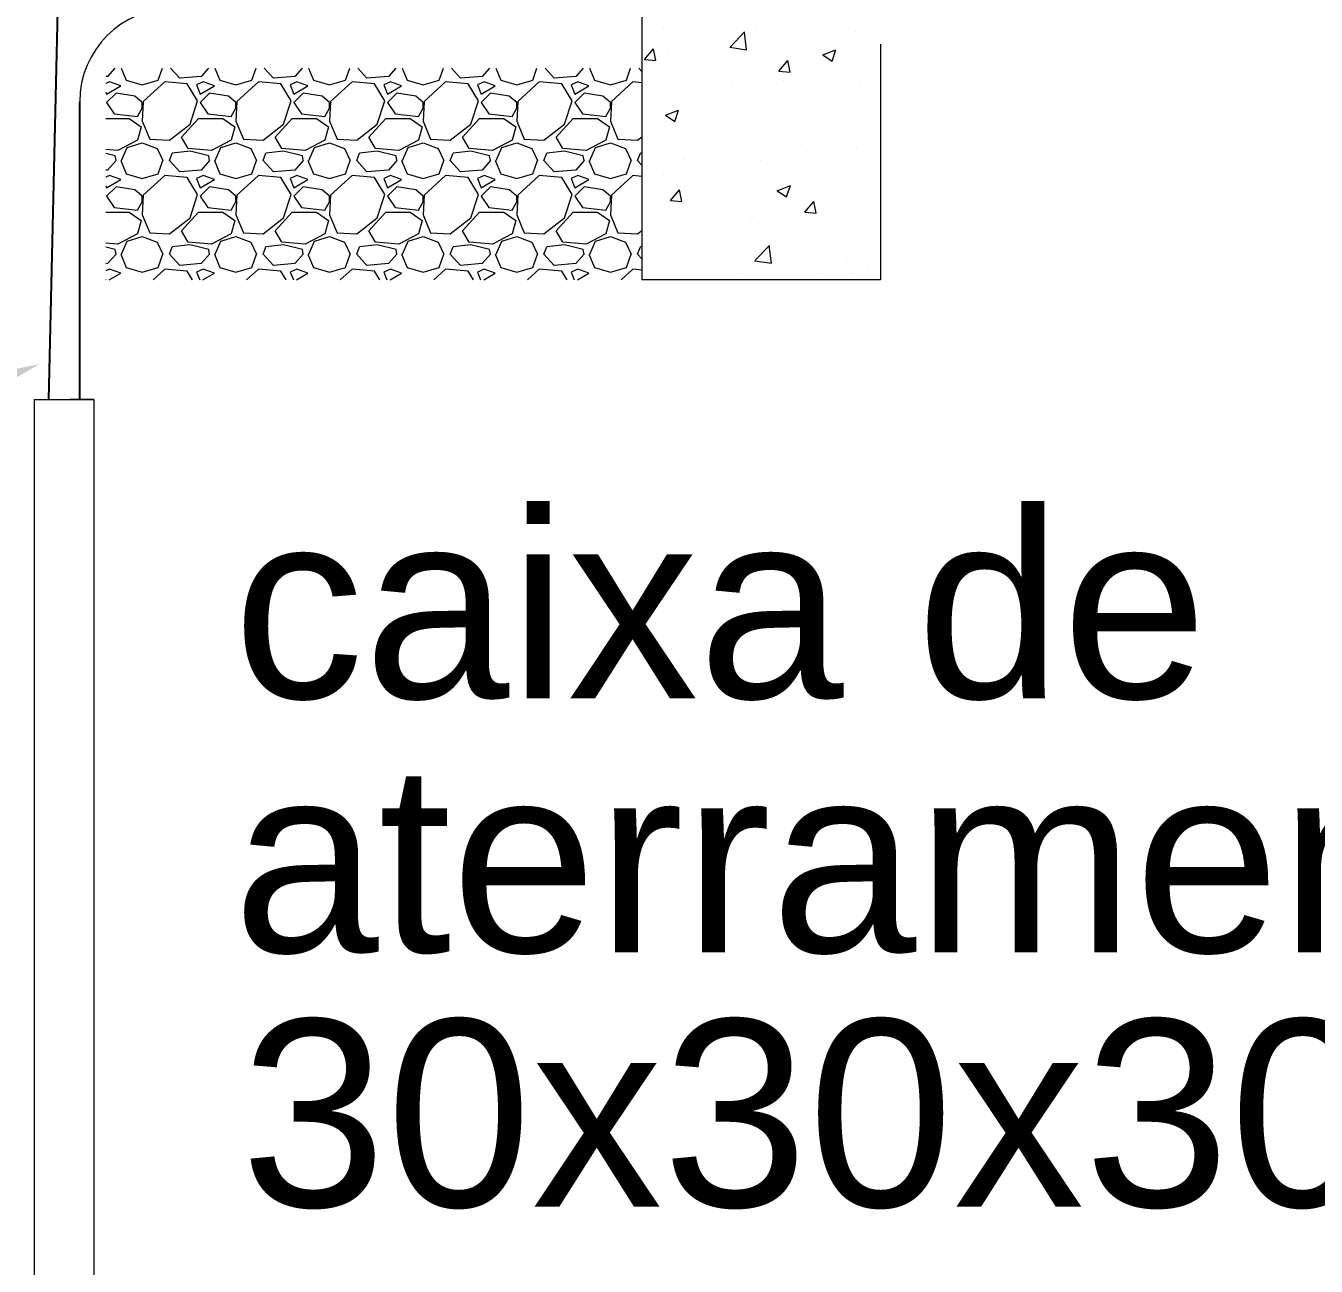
# Model space of a CAD drawing. Header units: millimetres. Extents: x 108055 to 152758, y 4876 to 37034.
# Drawn here: x 135981 to 136532, y 9231 to 9760 of the extents above; entities that cross this region are included whole.
import ezdxf

# ---------------------------------------------------------------- set-up
doc = ezdxf.new("R2010")
doc.units = ezdxf.units.MM
doc.header["$LTSCALE"] = 200
doc.linetypes.add('DASHED', pattern=[0.75, 0.5, -0.25])
for name, color, linetype, lineweight in [('arquitetonico', 7, 'Continuous', 9), ('simbologia', 2, 'Continuous', 9), ('Textos', 9, 'Continuous', 9)]:
    doc.layers.add(name, color=color, linetype=linetype, lineweight=lineweight)
doc.layers.add('Hachura', color=9, linetype='Continuous')
doc.styles.add('style1', font='arial.ttf')

msp = doc.modelspace()

# ---------------------------------------------------------------- linework, layer by layer
at = {"layer": 'arquitetonico'}
for p, q in [((136243.97, 10034.66), (136243.97, 9651.46)), ((136345.81, 9752), (136345.81, 9651.46)), ((136345.81, 9651.46), (136243.97, 9651.46))]:
    msp.add_line(p, q, dxfattribs=at)
msp.add_solid([(135918.44, 9575.5), (135909.15, 9599.93), (135987.07, 9615.57)], dxfattribs=at)
at = {"layer": 'Hachura'}
for p, q in [((135999.11, 9961.36), (135991, 9600.47)), ((136004.24, 9600.47), (136004.24, 9727.47))]:
    msp.add_line(p, q, dxfattribs=at)
at = {"layer": 'Hachura', "linetype": 'Continuous', "lineweight": 5, "ltscale": 50}
for p, q in [((136253.28, 9759.1), (136253.28, 9759.1)), ((136281.6, 9750.76), (136287.82, 9757.24)), ((136288.63, 9749.59), (136287.75, 9757.17)), ((136292.39, 9759.12), (136292.39, 9759.12)), ((136335.02, 9757.32), (136335.02, 9757.32)), ((136285.19, 9753.93), (136285.19, 9753.93)), ((136296.58, 9755.41), (136296.58, 9755.41)), ((136245.12, 9745.45), (136248.97, 9750.04)), ((136249.89, 9745.03), (136248.97, 9750.03)), ((136255.1, 9749.42), (136255.1, 9749.42)), ((136281.53, 9750.69), (136288.63, 9749.59)), ((136321.16, 9747.44), (136326.75, 9749.59)), ((136321.16, 9747.44), (136325.13, 9744.76)), ((136325.13, 9744.76), (136326.75, 9749.59)), ((136019.25, 9741.74), (136016.13, 9738.28)), ((136021.95, 9741.74), (136024.12, 9736.68)), ((136037.7, 9736.68), (136039.51, 9741.74)), ((136046.88, 9737.48), (136042.97, 9741.74)), ((136059.19, 9741.74), (136056.07, 9738.28)), ((136061.89, 9741.74), (136064.06, 9736.68)), ((136077.63, 9736.68), (136079.44, 9741.74)), ((136086.82, 9737.48), (136082.91, 9741.74)), ((136099.13, 9741.74), (136096.01, 9738.28)), ((136101.82, 9741.74), (136103.99, 9736.68)), ((136117.57, 9736.68), (136119.38, 9741.74)), ((136126.76, 9737.48), (136122.85, 9741.74)), ((136139.06, 9741.74), (136135.94, 9738.28)), ((136141.76, 9741.74), (136143.93, 9736.68)), ((136157.51, 9736.68), (136159.32, 9741.74)), ((136166.69, 9737.48), (136162.78, 9741.74)), ((136179, 9741.74), (136175.88, 9738.28)), ((136181.69, 9741.74), (136183.86, 9736.68)), ((136197.44, 9736.68), (136199.25, 9741.74)), ((136206.63, 9737.48), (136202.72, 9741.74)), ((136218.93, 9741.74), (136215.81, 9738.28)), ((136221.63, 9741.74), (136223.8, 9736.68)), ((136237.38, 9736.68), (136239.19, 9741.74)), ((136243.97, 9740.31), (136242.65, 9741.74)), ((136245.12, 9745.45), (136249.9, 9745.03)), ((136302.41, 9740.44), (136306.26, 9745.02)), ((136302.41, 9740.44), (136307.18, 9740.02)), ((136307.18, 9740.01), (136306.26, 9745.02)), ((136332.96, 9740.85), (136332.96, 9740.85)), ((136016.13, 9738.28), (136015.38, 9738.21)), ((136016.93, 9735.88), (136015.38, 9735.22)), ((136021.72, 9734.28), (136016.93, 9735.88)), ((136024.12, 9736.68), (136030.91, 9734.68)), ((136030.91, 9734.68), (136037.7, 9736.68)), ((136040.49, 9735.88), (136031.31, 9727.5)), ((136050.08, 9735.08), (136040.49, 9735.88)), ((136056.07, 9738.28), (136046.88, 9737.48)), ((136054.47, 9727.89), (136050.08, 9735.08)), ((136056.87, 9735.88), (136054.07, 9734.68)), ((136061.66, 9734.28), (136056.87, 9735.88)), ((136064.06, 9736.68), (136070.85, 9734.68)), ((136070.85, 9734.68), (136077.63, 9736.68)), ((136080.43, 9735.88), (136071.24, 9727.5)), ((136090.01, 9735.08), (136080.43, 9735.88)), ((136096.01, 9738.28), (136086.82, 9737.48)), ((136094.41, 9727.89), (136090.01, 9735.08)), ((136096.8, 9735.88), (136094.01, 9734.68)), ((136101.6, 9734.28), (136096.8, 9735.88)), ((136103.99, 9736.68), (136110.78, 9734.68)), ((136110.78, 9734.68), (136117.57, 9736.68)), ((136120.37, 9735.88), (136111.18, 9727.5)), ((136129.95, 9735.08), (136120.37, 9735.88)), ((136135.94, 9738.28), (136126.76, 9737.48)), ((136134.34, 9727.89), (136129.95, 9735.08)), ((136136.74, 9735.88), (136133.94, 9734.68)), ((136141.53, 9734.28), (136136.74, 9735.88)), ((136143.93, 9736.68), (136150.72, 9734.68)), ((136150.72, 9734.68), (136157.51, 9736.68)), ((136160.3, 9735.88), (136151.12, 9727.5)), ((136169.89, 9735.08), (136160.3, 9735.88)), ((136175.88, 9738.28), (136166.69, 9737.48)), ((136174.28, 9727.89), (136169.89, 9735.08)), ((136176.68, 9735.88), (136173.88, 9734.68)), ((136181.47, 9734.28), (136176.68, 9735.88)), ((136183.86, 9736.68), (136190.65, 9734.68)), ((136190.65, 9734.68), (136197.44, 9736.68)), ((136200.24, 9735.88), (136191.05, 9727.5)), ((136209.82, 9735.08), (136200.24, 9735.88)), ((136215.81, 9738.28), (136206.63, 9737.48)), ((136214.22, 9727.89), (136209.82, 9735.08)), ((136216.61, 9735.88), (136213.82, 9734.68)), ((136221.4, 9734.28), (136216.61, 9735.88)), ((136223.8, 9736.68), (136230.59, 9734.68)), ((136230.59, 9734.68), (136237.38, 9736.68)), ((136240.17, 9735.88), (136230.99, 9727.5)), ((136243.97, 9735.56), (136240.17, 9735.88)), ((136302.71, 9736.87), (136302.71, 9736.87)), ((136304.33, 9736.4), (136304.33, 9736.4)), ((136015.38, 9731.57), (136015.73, 9730.69)), ((136015.73, 9730.69), (136021.72, 9734.28)), ((136019.73, 9731.09), (136015.73, 9727.1)), ((136027.71, 9729.89), (136019.73, 9731.09)), ((136030.91, 9727.1), (136027.71, 9729.89)), ((136054.07, 9734.68), (136055.67, 9730.69)), ((136055.67, 9730.69), (136061.66, 9734.28)), ((136059.66, 9731.09), (136055.67, 9727.1)), ((136067.65, 9729.89), (136059.66, 9731.09)), ((136070.85, 9727.1), (136067.65, 9729.89)), ((136094.01, 9734.68), (136095.61, 9730.69)), ((136095.61, 9730.69), (136101.6, 9734.28)), ((136099.6, 9731.09), (136095.61, 9727.1)), ((136107.59, 9729.89), (136099.6, 9731.09)), ((136110.78, 9727.1), (136107.59, 9729.89)), ((136133.94, 9734.68), (136135.54, 9730.69)), ((136135.54, 9730.69), (136141.53, 9734.28)), ((136139.54, 9731.09), (136135.54, 9727.1)), ((136147.52, 9729.89), (136139.54, 9731.09)), ((136150.72, 9727.1), (136147.52, 9729.89)), ((136173.88, 9734.68), (136175.48, 9730.69)), ((136175.48, 9730.69), (136181.47, 9734.28)), ((136179.47, 9731.09), (136175.48, 9727.1)), ((136187.46, 9729.89), (136179.47, 9731.09)), ((136190.65, 9727.1), (136187.46, 9729.89)), ((136213.82, 9734.68), (136215.41, 9730.69)), ((136215.41, 9730.69), (136221.4, 9734.28)), ((136219.41, 9731.09), (136215.41, 9727.1)), ((136227.39, 9729.89), (136219.41, 9731.09)), ((136230.59, 9727.1), (136227.39, 9729.89)), ((136282.72, 9734.23), (136282.72, 9734.23)), ((136336.62, 9734.44), (136336.62, 9734.44)), ((136015.73, 9727.1), (136018.93, 9722.3)), ((136028.91, 9721.11), (136030.91, 9724.7)), ((136031.31, 9727.49), (136030.91, 9719.11)), ((136030.91, 9724.7), (136030.91, 9727.1)), ((136051.28, 9717.91), (136054.47, 9727.89)), ((136055.67, 9727.1), (136058.86, 9722.3)), ((136068.85, 9721.11), (136070.85, 9724.7)), ((136071.24, 9727.49), (136070.85, 9719.11)), ((136070.85, 9724.7), (136070.85, 9727.1)), ((136091.21, 9717.91), (136094.41, 9727.89)), ((136095.61, 9727.1), (136098.8, 9722.3)), ((136108.78, 9721.11), (136110.78, 9724.7)), ((136111.18, 9727.49), (136110.78, 9719.11)), ((136110.78, 9724.7), (136110.78, 9727.1)), ((136131.15, 9717.91), (136134.34, 9727.89)), ((136135.54, 9727.1), (136138.74, 9722.3)), ((136148.72, 9721.11), (136150.72, 9724.7)), ((136151.12, 9727.49), (136150.72, 9719.11)), ((136150.72, 9724.7), (136150.72, 9727.1)), ((136171.08, 9717.91), (136174.28, 9727.89)), ((136175.48, 9727.1), (136178.67, 9722.3)), ((136188.66, 9721.11), (136190.65, 9724.7)), ((136191.05, 9727.49), (136190.65, 9719.11)), ((136190.65, 9724.7), (136190.65, 9727.1)), ((136211.02, 9717.91), (136214.22, 9727.89)), ((136215.41, 9727.1), (136218.61, 9722.3)), ((136228.59, 9721.11), (136230.59, 9724.7)), ((136230.99, 9727.49), (136230.59, 9719.11)), ((136230.59, 9724.7), (136230.59, 9727.1)), ((136257.75, 9728.4), (136257.75, 9728.4)), ((136295.61, 9728.82), (136295.61, 9728.82)), ((136015.38, 9720.31), (136025.32, 9720.31)), ((136018.93, 9722.3), (136028.91, 9721.11)), ((136025.32, 9720.31), (136030.51, 9716.71)), ((136030.91, 9719.11), (136034.1, 9711.52)), ((136047.68, 9712.32), (136054.87, 9720.31)), ((136054.87, 9720.31), (136065.25, 9720.31)), ((136058.86, 9722.3), (136068.85, 9721.11)), ((136065.25, 9720.31), (136070.45, 9716.71)), ((136070.85, 9719.11), (136074.04, 9711.52)), ((136087.62, 9712.32), (136094.81, 9720.31)), ((136094.81, 9720.31), (136105.19, 9720.31)), ((136098.8, 9722.3), (136108.78, 9721.11)), ((136105.19, 9720.31), (136110.38, 9716.71)), ((136110.78, 9719.11), (136113.98, 9711.52)), ((136127.55, 9712.32), (136134.74, 9720.31)), ((136134.74, 9720.31), (136145.13, 9720.31)), ((136138.74, 9722.3), (136148.72, 9721.11)), ((136145.13, 9720.31), (136150.32, 9716.71)), ((136150.72, 9719.11), (136153.91, 9711.52)), ((136167.49, 9712.32), (136174.68, 9720.31)), ((136174.68, 9720.31), (136185.06, 9720.31)), ((136178.67, 9722.3), (136188.66, 9721.11)), ((136185.06, 9720.31), (136190.25, 9716.71)), ((136190.65, 9719.11), (136193.85, 9711.52)), ((136207.43, 9712.32), (136214.62, 9720.31)), ((136214.62, 9720.31), (136225, 9720.31)), ((136218.61, 9722.3), (136228.59, 9721.11)), ((136225, 9720.31), (136230.19, 9716.71)), ((136230.59, 9719.11), (136233.78, 9711.52)), ((136254.05, 9721.68), (136259.64, 9723.83)), ((136254.05, 9721.68), (136258.02, 9719)), ((136254.13, 9722.83), (136254.13, 9722.83)), ((136258.02, 9719), (136259.64, 9723.83)), ((136030.51, 9716.71), (136028.91, 9711.12)), ((136042.49, 9711.12), (136051.28, 9717.91)), ((136070.45, 9716.71), (136068.85, 9711.12)), ((136082.43, 9711.12), (136091.21, 9717.91)), ((136110.38, 9716.71), (136108.78, 9711.12)), ((136122.36, 9711.12), (136131.15, 9717.91)), ((136150.32, 9716.71), (136148.72, 9711.12)), ((136162.3, 9711.12), (136171.08, 9717.91)), ((136190.25, 9716.71), (136188.66, 9711.12)), ((136202.24, 9711.12), (136211.02, 9717.91)), ((136230.19, 9716.71), (136228.59, 9711.12)), ((136276.83, 9718.31), (136276.83, 9718.31)), ((136319.47, 9716.51), (136319.47, 9716.51)), ((136028.91, 9711.12), (136020.53, 9706.73)), ((136022.12, 9702.34), (136024.52, 9707.93)), ((136024.52, 9707.93), (136030.91, 9709.92)), ((136030.91, 9709.92), (136037.3, 9707.53)), ((136034.1, 9711.52), (136042.49, 9711.12)), ((136037.3, 9707.53), (136039.7, 9702.34)), ((136050.48, 9707.53), (136047.68, 9712.32)), ((136060.46, 9706.73), (136050.48, 9707.53)), ((136068.85, 9711.12), (136060.46, 9706.73)), ((136062.06, 9702.34), (136064.46, 9707.93)), ((136064.46, 9707.93), (136070.85, 9709.92)), ((136070.85, 9709.92), (136077.24, 9707.53)), ((136074.04, 9711.52), (136082.43, 9711.12)), ((136077.24, 9707.53), (136079.63, 9702.34)), ((136090.41, 9707.53), (136087.62, 9712.32)), ((136100.4, 9706.73), (136090.41, 9707.53)), ((136108.78, 9711.12), (136100.4, 9706.73)), ((136102, 9702.34), (136104.39, 9707.93)), ((136104.39, 9707.93), (136110.78, 9709.92)), ((136110.78, 9709.92), (136117.17, 9707.53)), ((136113.98, 9711.52), (136122.36, 9711.12)), ((136117.17, 9707.53), (136119.57, 9702.34)), ((136130.35, 9707.53), (136127.55, 9712.32)), ((136140.33, 9706.73), (136130.35, 9707.53)), ((136148.72, 9711.12), (136140.33, 9706.73)), ((136141.93, 9702.34), (136144.33, 9707.93)), ((136144.33, 9707.93), (136150.72, 9709.92)), ((136150.72, 9709.92), (136157.11, 9707.53)), ((136153.91, 9711.52), (136162.3, 9711.12)), ((136157.11, 9707.53), (136159.5, 9702.34)), ((136170.29, 9707.53), (136167.49, 9712.32)), ((136180.27, 9706.73), (136170.29, 9707.53)), ((136188.66, 9711.12), (136180.27, 9706.73)), ((136181.87, 9702.34), (136184.26, 9707.93)), ((136184.26, 9707.93), (136190.65, 9709.92)), ((136190.65, 9709.92), (136197.04, 9707.53)), ((136193.85, 9711.52), (136202.24, 9711.12)), ((136197.04, 9707.53), (136199.44, 9702.34)), ((136210.22, 9707.53), (136207.43, 9712.32)), ((136220.21, 9706.73), (136210.22, 9707.53)), ((136228.59, 9711.12), (136220.21, 9706.73)), ((136221.8, 9702.34), (136224.2, 9707.93)), ((136224.2, 9707.93), (136230.59, 9709.92)), ((136230.59, 9709.92), (136236.98, 9707.53)), ((136233.78, 9711.52), (136242.17, 9711.12)), ((136236.98, 9707.53), (136239.38, 9702.34)), ((136242.17, 9711.12), (136243.97, 9712.51)), ((136251.04, 9709.38), (136251.04, 9709.38)), ((136293.67, 9707.58), (136293.67, 9707.58)), ((136311.95, 9709.35), (136311.95, 9709.35)), ((136334.83, 9708.45), (136334.83, 9708.45)), ((136335.65, 9707.86), (136335.65, 9707.86)), ((136020.53, 9706.73), (136015.38, 9707.14)), ((136019.33, 9704.33), (136015.38, 9705.32)), ((136019.73, 9702.34), (136016.13, 9698.34)), ((136019.73, 9702.34), (136019.33, 9704.33)), ((136021.72, 9702.34), (136024.12, 9696.74)), ((136037.7, 9696.74), (136039.7, 9702.34)), ((136042.49, 9702.34), (136043.69, 9705.53)), ((136046.88, 9697.54), (136042.49, 9702.34)), ((136051.28, 9706.33), (136043.69, 9705.53)), ((136059.26, 9704.33), (136051.28, 9706.33)), ((136059.66, 9702.34), (136056.07, 9698.34)), ((136059.66, 9702.34), (136059.26, 9704.33)), ((136061.66, 9702.34), (136064.06, 9696.74)), ((136077.63, 9696.74), (136079.63, 9702.34)), ((136082.43, 9702.34), (136083.63, 9705.53)), ((136086.82, 9697.54), (136082.43, 9702.34)), ((136091.21, 9706.33), (136083.63, 9705.53)), ((136099.2, 9704.33), (136091.21, 9706.33)), ((136099.6, 9702.34), (136096.01, 9698.34)), ((136099.6, 9702.34), (136099.2, 9704.33)), ((136101.6, 9702.34), (136103.99, 9696.74)), ((136117.57, 9696.74), (136119.57, 9702.34)), ((136122.36, 9702.34), (136123.56, 9705.53)), ((136126.76, 9697.54), (136122.36, 9702.34)), ((136131.15, 9706.33), (136123.56, 9705.53)), ((136139.14, 9704.33), (136131.15, 9706.33)), ((136139.54, 9702.34), (136135.94, 9698.34)), ((136139.54, 9702.34), (136139.14, 9704.33)), ((136141.53, 9702.34), (136143.93, 9696.74)), ((136157.51, 9696.74), (136159.5, 9702.34)), ((136162.3, 9702.34), (136163.5, 9705.53)), ((136166.69, 9697.54), (136162.3, 9702.34)), ((136171.08, 9706.33), (136163.5, 9705.53)), ((136179.07, 9704.33), (136171.08, 9706.33)), ((136179.47, 9702.34), (136175.88, 9698.34)), ((136179.47, 9702.34), (136179.07, 9704.33)), ((136181.47, 9702.34), (136183.86, 9696.74)), ((136197.44, 9696.74), (136199.44, 9702.34)), ((136202.24, 9702.34), (136203.43, 9705.53)), ((136206.63, 9697.54), (136202.24, 9702.34)), ((136211.02, 9706.33), (136203.43, 9705.53)), ((136219.01, 9704.33), (136211.02, 9706.33)), ((136219.41, 9702.34), (136215.81, 9698.34)), ((136219.41, 9702.34), (136219.01, 9704.33)), ((136221.4, 9702.34), (136223.8, 9696.74)), ((136237.38, 9696.74), (136239.38, 9702.34)), ((136242.17, 9702.34), (136243.37, 9705.53)), ((136243.97, 9700.37), (136242.17, 9702.34)), ((136243.97, 9705.59), (136243.37, 9705.53)), ((136261.7, 9702.73), (136261.7, 9702.73)), ((136281.7, 9705.36), (136281.7, 9705.36)), ((136294.64, 9702.23), (136294.64, 9702.23)), ((136336.31, 9705.78), (136336.31, 9705.78)), ((136016.13, 9698.34), (136015.38, 9698.28)), ((136024.12, 9696.74), (136030.91, 9694.75)), ((136030.91, 9694.75), (136037.7, 9696.74)), ((136056.07, 9698.34), (136046.88, 9697.54)), ((136064.06, 9696.74), (136070.85, 9694.75)), ((136070.85, 9694.75), (136077.63, 9696.74)), ((136096.01, 9698.34), (136086.82, 9697.54)), ((136103.99, 9696.74), (136110.78, 9694.75)), ((136110.78, 9694.75), (136117.57, 9696.74)), ((136135.94, 9698.34), (136126.76, 9697.54)), ((136143.93, 9696.74), (136150.72, 9694.75)), ((136150.72, 9694.75), (136157.51, 9696.74)), ((136175.88, 9698.34), (136166.69, 9697.54)), ((136183.86, 9696.74), (136190.65, 9694.75)), ((136190.65, 9694.75), (136197.44, 9696.74)), ((136215.81, 9698.34), (136206.63, 9697.54)), ((136223.8, 9696.74), (136230.59, 9694.75)), ((136230.59, 9694.75), (136237.38, 9696.74)), ((136288.25, 9700.45), (136288.25, 9700.45)), ((136016.93, 9695.95), (136015.38, 9695.28)), ((136015.38, 9691.63), (136015.73, 9690.75)), ((136015.73, 9690.75), (136021.72, 9694.35)), ((136019.73, 9691.15), (136015.73, 9687.16)), ((136021.72, 9694.35), (136016.93, 9695.95)), ((136027.71, 9689.95), (136019.73, 9691.15)), ((136040.49, 9695.95), (136031.31, 9687.56)), ((136050.08, 9695.15), (136040.49, 9695.95)), ((136054.47, 9687.96), (136050.08, 9695.15)), ((136056.87, 9695.95), (136054.07, 9694.75)), ((136054.07, 9694.75), (136055.67, 9690.75)), ((136055.67, 9690.75), (136061.66, 9694.35)), ((136059.66, 9691.15), (136055.67, 9687.16)), ((136061.66, 9694.35), (136056.87, 9695.95)), ((136067.65, 9689.95), (136059.66, 9691.15)), ((136080.43, 9695.95), (136071.24, 9687.56)), ((136090.01, 9695.15), (136080.43, 9695.95)), ((136094.41, 9687.96), (136090.01, 9695.15)), ((136096.8, 9695.95), (136094.01, 9694.75)), ((136094.01, 9694.75), (136095.61, 9690.75)), ((136095.61, 9690.75), (136101.6, 9694.35)), ((136099.6, 9691.15), (136095.61, 9687.16)), ((136101.6, 9694.35), (136096.8, 9695.95)), ((136107.59, 9689.95), (136099.6, 9691.15)), ((136120.37, 9695.95), (136111.18, 9687.56)), ((136129.95, 9695.15), (136120.37, 9695.95)), ((136134.34, 9687.96), (136129.95, 9695.15)), ((136136.74, 9695.95), (136133.94, 9694.75)), ((136133.94, 9694.75), (136135.54, 9690.75)), ((136135.54, 9690.75), (136141.53, 9694.35)), ((136139.54, 9691.15), (136135.54, 9687.16)), ((136141.53, 9694.35), (136136.74, 9695.95)), ((136147.52, 9689.95), (136139.54, 9691.15)), ((136160.3, 9695.95), (136151.12, 9687.56)), ((136169.89, 9695.15), (136160.3, 9695.95)), ((136174.28, 9687.96), (136169.89, 9695.15)), ((136176.68, 9695.95), (136173.88, 9694.75)), ((136173.88, 9694.75), (136175.48, 9690.75)), ((136175.48, 9690.75), (136181.47, 9694.35)), ((136179.47, 9691.15), (136175.48, 9687.16)), ((136181.47, 9694.35), (136176.68, 9695.95)), ((136187.46, 9689.95), (136179.47, 9691.15)), ((136200.24, 9695.95), (136191.05, 9687.56)), ((136209.82, 9695.15), (136200.24, 9695.95)), ((136214.22, 9687.96), (136209.82, 9695.15)), ((136216.61, 9695.95), (136213.82, 9694.75)), ((136213.82, 9694.75), (136215.41, 9690.75)), ((136215.41, 9690.75), (136221.4, 9694.35)), ((136219.41, 9691.15), (136215.41, 9687.16)), ((136221.4, 9694.35), (136216.61, 9695.95)), ((136227.39, 9689.95), (136219.41, 9691.15)), ((136240.17, 9695.95), (136230.99, 9687.56)), ((136243.97, 9695.63), (136240.17, 9695.95)), ((136253.16, 9696.24), (136253.16, 9696.24)), ((136301.73, 9689.52), (136307.32, 9691.67)), ((136305.7, 9686.84), (136307.32, 9691.67)), ((136015.73, 9687.16), (136018.93, 9682.37)), ((136030.91, 9687.16), (136027.71, 9689.96)), ((136031.31, 9687.56), (136030.91, 9679.17)), ((136030.91, 9684.76), (136030.91, 9687.16)), ((136051.28, 9677.97), (136054.47, 9687.96)), ((136055.67, 9687.16), (136058.86, 9682.37)), ((136070.85, 9687.16), (136067.65, 9689.96)), ((136071.24, 9687.56), (136070.85, 9679.17)), ((136070.85, 9684.76), (136070.85, 9687.16)), ((136091.21, 9677.97), (136094.41, 9687.96)), ((136095.61, 9687.16), (136098.8, 9682.37)), ((136110.78, 9687.16), (136107.59, 9689.96)), ((136111.18, 9687.56), (136110.78, 9679.17)), ((136110.78, 9684.76), (136110.78, 9687.16)), ((136131.15, 9677.97), (136134.34, 9687.96)), ((136135.54, 9687.16), (136138.74, 9682.37)), ((136150.72, 9687.16), (136147.52, 9689.96)), ((136151.12, 9687.56), (136150.72, 9679.17)), ((136150.72, 9684.76), (136150.72, 9687.16)), ((136171.08, 9677.97), (136174.28, 9687.96)), ((136175.48, 9687.16), (136178.67, 9682.37)), ((136190.65, 9687.16), (136187.46, 9689.96)), ((136191.05, 9687.56), (136190.65, 9679.17)), ((136190.65, 9684.76), (136190.65, 9687.16)), ((136211.02, 9677.97), (136214.22, 9687.96)), ((136215.41, 9687.16), (136218.61, 9682.37)), ((136230.59, 9687.16), (136227.39, 9689.96)), ((136230.99, 9687.56), (136230.59, 9679.17)), ((136230.59, 9684.76), (136230.59, 9687.16)), ((136256.2, 9685.37), (136260.05, 9689.96)), ((136256.2, 9685.37), (136260.98, 9684.95)), ((136260.98, 9684.95), (136260.05, 9689.95)), ((136301.73, 9689.52), (136305.7, 9686.84)), ((136015.38, 9680.37), (136025.32, 9680.37)), ((136018.93, 9682.37), (136028.91, 9681.17)), ((136025.32, 9680.37), (136030.51, 9676.78)), ((136028.91, 9681.17), (136030.91, 9684.76)), ((136047.68, 9672.38), (136054.87, 9680.37)), ((136054.87, 9680.37), (136065.25, 9680.37)), ((136058.86, 9682.37), (136068.85, 9681.17)), ((136065.25, 9680.37), (136070.45, 9676.78)), ((136068.85, 9681.17), (136070.85, 9684.76)), ((136087.62, 9672.38), (136094.81, 9680.37)), ((136094.81, 9680.37), (136105.19, 9680.37)), ((136098.8, 9682.37), (136108.78, 9681.17)), ((136105.19, 9680.37), (136110.38, 9676.78)), ((136108.78, 9681.17), (136110.78, 9684.76)), ((136127.55, 9672.38), (136134.74, 9680.37)), ((136134.74, 9680.37), (136145.13, 9680.37)), ((136138.74, 9682.37), (136148.72, 9681.17)), ((136145.13, 9680.37), (136150.32, 9676.78)), ((136148.72, 9681.17), (136150.72, 9684.76)), ((136167.49, 9672.38), (136174.68, 9680.37)), ((136174.68, 9680.37), (136185.06, 9680.37)), ((136178.67, 9682.37), (136188.66, 9681.17)), ((136185.06, 9680.37), (136190.25, 9676.78)), ((136188.66, 9681.17), (136190.65, 9684.76)), ((136207.43, 9672.38), (136214.62, 9680.37)), ((136214.62, 9680.37), (136225, 9680.37)), ((136218.61, 9682.37), (136228.59, 9681.17)), ((136225, 9680.37), (136230.19, 9676.78)), ((136228.59, 9681.17), (136230.59, 9684.76)), ((136313.49, 9680.36), (136317.34, 9684.95)), ((136313.49, 9680.36), (136318.27, 9679.94)), ((136318.26, 9679.94), (136317.34, 9684.94)), ((136334.68, 9681.27), (136334.68, 9681.27)), ((136341.38, 9684.49), (136341.38, 9684.49)), ((136030.51, 9676.78), (136028.91, 9671.19)), ((136030.91, 9679.17), (136034.1, 9671.58)), ((136042.49, 9671.19), (136051.28, 9677.97)), ((136070.45, 9676.78), (136068.85, 9671.19)), ((136070.85, 9679.17), (136074.04, 9671.58)), ((136082.43, 9671.19), (136091.21, 9677.97)), ((136110.38, 9676.78), (136108.78, 9671.19)), ((136110.78, 9679.17), (136113.98, 9671.58)), ((136122.36, 9671.19), (136131.15, 9677.97)), ((136150.32, 9676.78), (136148.72, 9671.19)), ((136150.72, 9679.17), (136153.91, 9671.58)), ((136162.3, 9671.19), (136171.08, 9677.97)), ((136190.25, 9676.78), (136188.66, 9671.19)), ((136190.65, 9679.17), (136193.85, 9671.58)), ((136202.24, 9671.19), (136211.02, 9677.97)), ((136230.19, 9676.78), (136228.59, 9671.19)), ((136230.59, 9679.17), (136233.78, 9671.58)), ((136260.94, 9677.71), (136260.94, 9677.71)), ((136290.94, 9677.84), (136290.94, 9677.84)), ((136293.67, 9675.64), (136293.67, 9675.64)), ((136303.58, 9675.91), (136303.58, 9675.91)), ((136028.91, 9671.19), (136020.53, 9666.79)), ((136024.52, 9667.99), (136030.91, 9669.99)), ((136030.91, 9669.99), (136037.3, 9667.59)), ((136034.1, 9671.58), (136042.49, 9671.19)), ((136050.48, 9667.59), (136047.68, 9672.38)), ((136068.85, 9671.19), (136060.46, 9666.79)), ((136064.46, 9667.99), (136070.85, 9669.99)), ((136070.85, 9669.99), (136077.24, 9667.59)), ((136074.04, 9671.58), (136082.43, 9671.19)), ((136090.41, 9667.59), (136087.62, 9672.38)), ((136108.78, 9671.19), (136100.4, 9666.79)), ((136104.39, 9667.99), (136110.78, 9669.99)), ((136110.78, 9669.99), (136117.17, 9667.59)), ((136113.98, 9671.58), (136122.36, 9671.19)), ((136130.35, 9667.59), (136127.55, 9672.38)), ((136148.72, 9671.19), (136140.33, 9666.79)), ((136144.33, 9667.99), (136150.72, 9669.99)), ((136150.72, 9669.99), (136157.11, 9667.59)), ((136153.91, 9671.58), (136162.3, 9671.19)), ((136170.29, 9667.59), (136167.49, 9672.38)), ((136188.66, 9671.19), (136180.27, 9666.79)), ((136184.26, 9667.99), (136190.65, 9669.99)), ((136190.65, 9669.99), (136197.04, 9667.59)), ((136193.85, 9671.58), (136202.24, 9671.19)), ((136210.22, 9667.59), (136207.43, 9672.38)), ((136228.59, 9671.19), (136220.21, 9666.79)), ((136224.2, 9667.99), (136230.59, 9669.99)), ((136230.59, 9669.99), (136236.98, 9667.59)), ((136233.78, 9671.58), (136242.17, 9671.19)), ((136242.17, 9671.19), (136243.97, 9672.58)), ((136252.19, 9669.65), (136252.19, 9669.65)), ((136260.69, 9673.86), (136260.69, 9673.86)), ((136020.53, 9666.79), (136015.38, 9667.2)), ((136019.33, 9664.4), (136015.38, 9665.38)), ((136019.73, 9662.4), (136019.33, 9664.4)), ((136022.12, 9662.4), (136024.52, 9667.99)), ((136037.3, 9667.59), (136039.7, 9662.4)), ((136042.49, 9662.4), (136043.69, 9665.59)), ((136051.28, 9666.39), (136043.69, 9665.59)), ((136060.46, 9666.79), (136050.48, 9667.59)), ((136059.26, 9664.4), (136051.28, 9666.39)), ((136059.66, 9662.4), (136059.26, 9664.4)), ((136062.06, 9662.4), (136064.46, 9667.99)), ((136077.24, 9667.59), (136079.63, 9662.4)), ((136082.43, 9662.4), (136083.63, 9665.59)), ((136091.21, 9666.39), (136083.63, 9665.59)), ((136100.4, 9666.79), (136090.41, 9667.59)), ((136099.2, 9664.4), (136091.21, 9666.39)), ((136099.6, 9662.4), (136099.2, 9664.4)), ((136102, 9662.4), (136104.39, 9667.99)), ((136117.17, 9667.59), (136119.57, 9662.4)), ((136122.36, 9662.4), (136123.56, 9665.59)), ((136131.15, 9666.39), (136123.56, 9665.59)), ((136140.33, 9666.79), (136130.35, 9667.59)), ((136139.14, 9664.4), (136131.15, 9666.39)), ((136139.54, 9662.4), (136139.14, 9664.4)), ((136141.93, 9662.4), (136144.33, 9667.99)), ((136157.11, 9667.59), (136159.5, 9662.4)), ((136162.3, 9662.4), (136163.5, 9665.59)), ((136171.08, 9666.39), (136163.5, 9665.59)), ((136180.27, 9666.79), (136170.29, 9667.59)), ((136179.07, 9664.4), (136171.08, 9666.39)), ((136179.47, 9662.4), (136179.07, 9664.4)), ((136181.87, 9662.4), (136184.26, 9667.99)), ((136197.04, 9667.59), (136199.44, 9662.4)), ((136202.24, 9662.4), (136203.43, 9665.59)), ((136211.02, 9666.39), (136203.43, 9665.59)), ((136220.21, 9666.79), (136210.22, 9667.59)), ((136219.01, 9664.4), (136211.02, 9666.39)), ((136219.41, 9662.4), (136219.01, 9664.4)), ((136221.8, 9662.4), (136224.2, 9667.99)), ((136236.98, 9667.59), (136239.38, 9662.4)), ((136242.17, 9662.4), (136243.37, 9665.59)), ((136243.97, 9665.66), (136243.37, 9665.59)), ((136292.19, 9659.73), (136298.41, 9666.22)), ((136299.22, 9658.56), (136298.34, 9666.15)), ((136016.13, 9658.41), (136015.38, 9658.34)), ((136019.73, 9662.4), (136016.13, 9658.41)), ((136021.72, 9662.4), (136024.12, 9656.81)), ((136037.7, 9656.81), (136039.7, 9662.4)), ((136046.88, 9657.61), (136042.49, 9662.4)), ((136056.07, 9658.41), (136046.88, 9657.61)), ((136059.66, 9662.4), (136056.07, 9658.41)), ((136061.66, 9662.4), (136064.06, 9656.81)), ((136077.63, 9656.81), (136079.63, 9662.4)), ((136086.82, 9657.61), (136082.43, 9662.4)), ((136096.01, 9658.41), (136086.82, 9657.61)), ((136099.6, 9662.4), (136096.01, 9658.41)), ((136101.6, 9662.4), (136103.99, 9656.81)), ((136117.57, 9656.81), (136119.57, 9662.4)), ((136126.76, 9657.61), (136122.36, 9662.4)), ((136135.94, 9658.41), (136126.76, 9657.61)), ((136139.54, 9662.4), (136135.94, 9658.41)), ((136141.53, 9662.4), (136143.93, 9656.81)), ((136157.51, 9656.81), (136159.5, 9662.4)), ((136166.69, 9657.61), (136162.3, 9662.4)), ((136175.88, 9658.41), (136166.69, 9657.61)), ((136179.47, 9662.4), (136175.88, 9658.41)), ((136181.47, 9662.4), (136183.86, 9656.81)), ((136197.44, 9656.81), (136199.44, 9662.4)), ((136206.63, 9657.61), (136202.24, 9662.4)), ((136215.81, 9658.41), (136206.63, 9657.61)), ((136219.41, 9662.4), (136215.81, 9658.41)), ((136221.4, 9662.4), (136223.8, 9656.81)), ((136237.38, 9656.81), (136239.38, 9662.4)), ((136243.97, 9660.43), (136242.17, 9662.4)), ((136292.12, 9659.66), (136299.22, 9658.56)), ((136331.54, 9660.79), (136331.54, 9660.79)), ((136016.93, 9656.01), (136015.38, 9655.35)), ((136016.8, 9651.46), (136021.72, 9654.41)), ((136021.72, 9654.41), (136016.93, 9656.01)), ((136024.12, 9656.81), (136030.91, 9654.81)), ((136030.91, 9654.81), (136037.7, 9656.81)), ((136040.49, 9656.01), (136035.51, 9651.46)), ((136050.08, 9655.21), (136040.49, 9656.01)), ((136052.37, 9651.46), (136050.08, 9655.21)), ((136056.87, 9656.01), (136054.07, 9654.81)), ((136054.07, 9654.81), (136055.41, 9651.46)), ((136056.74, 9651.46), (136061.66, 9654.41)), ((136061.66, 9654.41), (136056.87, 9656.01)), ((136064.06, 9656.81), (136070.85, 9654.81)), ((136070.85, 9654.81), (136077.63, 9656.81)), ((136080.43, 9656.01), (136075.44, 9651.46)), ((136090.01, 9655.21), (136080.43, 9656.01)), ((136092.31, 9651.46), (136090.01, 9655.21)), ((136096.8, 9656.01), (136094.01, 9654.81)), ((136094.01, 9654.81), (136095.35, 9651.46)), ((136096.67, 9651.46), (136101.6, 9654.41)), ((136101.6, 9654.41), (136096.8, 9656.01)), ((136103.99, 9656.81), (136110.78, 9654.81)), ((136110.78, 9654.81), (136117.57, 9656.81)), ((136120.37, 9656.01), (136115.38, 9651.46)), ((136129.95, 9655.21), (136120.37, 9656.01)), ((136132.24, 9651.46), (136129.95, 9655.21)), ((136136.74, 9656.01), (136133.94, 9654.81)), ((136133.94, 9654.81), (136135.29, 9651.46)), ((136136.61, 9651.46), (136141.53, 9654.41)), ((136141.53, 9654.41), (136136.74, 9656.01)), ((136143.93, 9656.81), (136150.72, 9654.81)), ((136150.72, 9654.81), (136157.51, 9656.81)), ((136160.3, 9656.01), (136155.32, 9651.46)), ((136169.89, 9655.21), (136160.3, 9656.01)), ((136172.18, 9651.46), (136169.89, 9655.21)), ((136176.68, 9656.01), (136173.88, 9654.81)), ((136173.88, 9654.81), (136175.22, 9651.46)), ((136176.54, 9651.46), (136181.47, 9654.41)), ((136181.47, 9654.41), (136176.68, 9656.01)), ((136183.86, 9656.81), (136190.65, 9654.81)), ((136190.65, 9654.81), (136197.44, 9656.81)), ((136200.24, 9656.01), (136195.25, 9651.46)), ((136209.82, 9655.21), (136200.24, 9656.01)), ((136212.12, 9651.46), (136209.82, 9655.21)), ((136216.61, 9656.01), (136213.82, 9654.81)), ((136213.82, 9654.81), (136215.16, 9651.46)), ((136216.48, 9651.46), (136221.4, 9654.41)), ((136221.4, 9654.41), (136216.61, 9656.01)), ((136223.8, 9656.81), (136230.59, 9654.81)), ((136230.59, 9654.81), (136237.38, 9656.81)), ((136240.17, 9656.01), (136235.19, 9651.46)), ((136243.97, 9655.69), (136240.17, 9656.01)), ((136284.96, 9652.79), (136284.96, 9652.79)), ((136320.37, 9652.98), (136320.37, 9652.98)), ((136333.71, 9654.68), (136333.71, 9654.68)), ((136340.36, 9655.62), (136340.36, 9655.62)), ((136015.38, 9651.69), (136015.48, 9651.46))]:
    msp.add_line(p, q, dxfattribs=at)
at = {"layer": 'Hachura', "lineweight": 5, "ltscale": 50}
msp.add_arc((136044.18, 9727.47), 39.94, 90, 180, dxfattribs=at)
at = {"layer": 'simbologia', "linetype": 'DASHED'}
msp.add_line((136243.97, 9777.46), (136243.97, 9752), dxfattribs=at)
at = {"layer": 'simbologia'}
for p, q in [((135984.8, 9600.47), (136010.26, 9600.47)), ((135984.8, 9600.47), (135984.8, 9010.05)), ((136010.26, 9600.47), (136000.08, 9600.47)), ((136010.26, 9600.47), (136005.17, 9600.47)), ((136010.26, 9600.47), (136010.26, 9164.14))]:
    msp.add_line(p, q, dxfattribs=at)

# ---------------------------------------------------------------- texts
at = {"layer": 'Textos', "style": 'style1'}
for s, p in [('caixa de', (136069.63, 9473.07)), ('aterramento', (136069.63, 9364.74)), ('30x30x30cm', (136072.87, 9256.22))]:
    msp.add_text(s, height=79.872, rotation=0, dxfattribs=at).set_placement(p)

doc.saveas('drawing.dxf')
